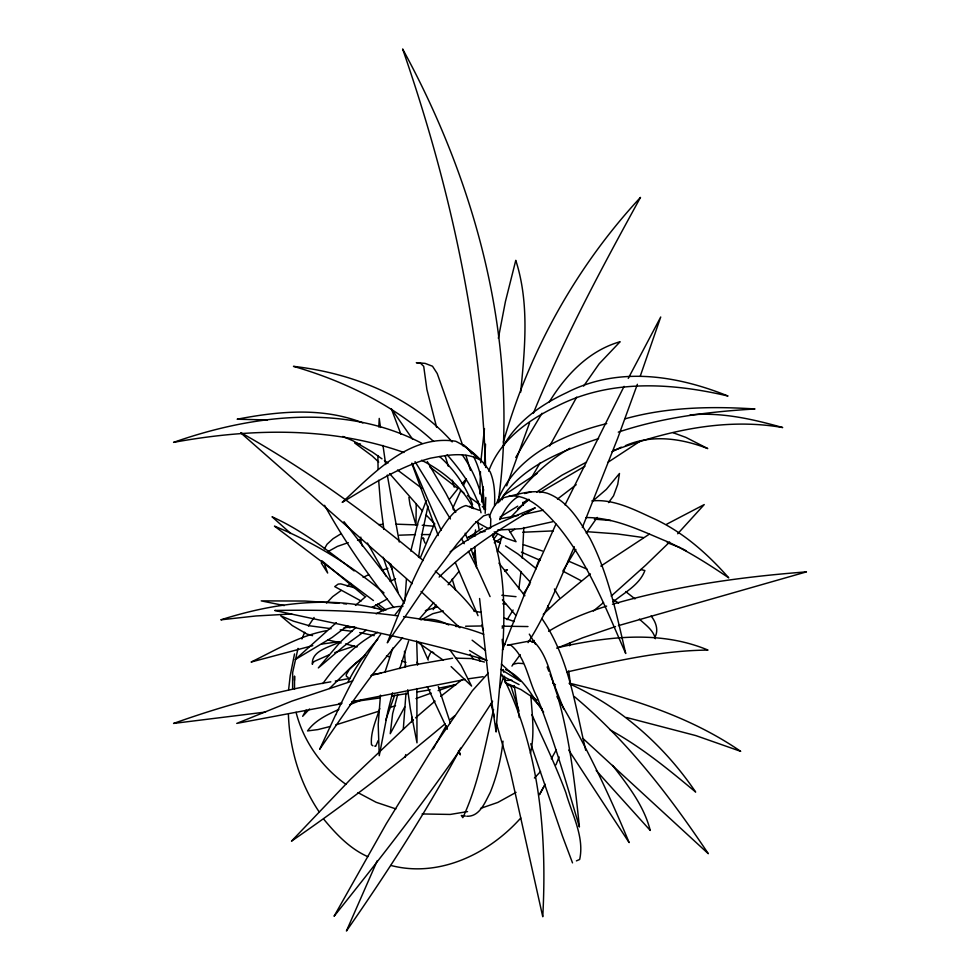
<?xml version="1.0" encoding="UTF-8"?>
<svg xmlns="http://www.w3.org/2000/svg" width="980" height="980" viewBox="0 0 980 980"><rect width="100%" height="100%" fill="white"/><g stroke="black" fill="none" stroke-linecap="round" stroke-linejoin="round"><path stroke-width="1.47" d="M294.527 689.099L294.539 676.077L294.502 680.328M288.414 714.641C289.602 748.879 299.831 783.277 319.076 811.759M292.616 688.756L292.64 672.55L298.018 648.393M417.431 665.004L416.684 640.981M288.61 689.822L290.203 675.698L294.527 653.942M480.457 471.588L479.784 493.908M416.855 688.56L416.99 742.865L410.277 708.405L407.692 689.798M494.533 505.484C495.047 494.263 494.643 482.65 490.282 472.14C481.915 459.265 469.457 448.068 455.712 441.257C409.101 434.018 373.282 473.904 342.204 502.373C370.452 485.541 398.395 466.811 430.502 458.175C446.819 455.222 465.414 451.253 480.58 460.245M404.912 601.034L406.43 579.033M403.307 729.059L405.99 692.909M416.231 503.622L415.973 524.986L410.007 504.663L408.893 497.277M485.774 497.46L485.174 513.287M480.727 462.719L484.475 428.579M378.807 426.998L379.236 418.411L380.485 427.439M484.439 464.961L485.541 444.161M475.043 536.097L475.521 529.911M482.528 496.762L483.14 486.791M522.266 558.257L523.81 527.485M490.551 528.147L490.784 518.935L488.812 514.231L483.557 515.884L473.965 524.214L456.986 544.047L433.417 575.052L387.308 642.819C401.714 606.093 415.949 568.951 437.031 535.411C445.079 524.619 451.988 509.563 465.916 505.545L479.171 510.249M481.719 501.968L483.642 489.584M569.625 645.771L569.907 642.917M503.022 741.149C501.123 758.777 496.848 776.185 490.172 792.624C485.1 802.081 479.771 816.928 466.75 816.23M521.029 571.524L518.849 588.968M520.686 392.159C524.913 348.415 529.519 302.93 515.774 260.337L505.411 301.62L498.355 338.272M411.674 721.844L412.274 717.311M418.546 557.436L421.706 535.717L427.917 506.146M360.824 537.138L360.444 539.931L362.49 546.215M498.122 502.814C520.294 346.479 477.481 186.004 402.633 49C449.318 183.701 480.751 324.711 485.627 467.521M380.461 695.163L378.219 724.404L379.248 755.702L387.86 711.321L392.563 692.811M410.779 551.066L418.227 521.654L426.276 500.535M493.553 709.532C484.99 745.878 478.742 783.78 462.83 817.688L461.31 815.483L465.39 816.046M405.046 757.332L405.745 754.576M503.353 442.164C529.053 351.612 576.387 266.389 640.491 197.409C601.806 267.797 563.623 338.823 533.341 413.315M408.599 641.128L399.754 668.605M384.92 672.378L392.821 648.001M497.375 551.985L501.883 536.538M530.401 753.302C534.97 734.302 532.14 714.457 530.817 695.224M397.733 694.44L392.625 713.746L390.248 733.714L404.74 706.923M502.201 499.837L503.463 495.77M506.697 485.86L529.568 422.833M394.756 695.065L385.716 720.031M489.424 516.766C491.899 509.184 496.113 501.589 503.377 497.705C517.722 494.496 532.863 488.898 547.502 493.332C567.873 500.903 579.462 520.846 590.058 538.547C608.629 574.464 616.469 614.485 625.73 653.501C606.106 609.205 588.515 562.79 557.106 525.17C544.684 511.487 529.604 494.091 509.147 496.064M637.38 384.283L617.596 438.526L582.353 527.51M640.381 375.781L660.728 317.005L628.254 378.39M379.762 708.491C376.136 720.19 370.318 732.268 371.481 744.727L372.89 745.792M404.691 667.392L405.634 664.844M420.261 558.024L434.507 523.688M654.53 637.943C659.001 630.802 656.073 622.043 651.075 616.028M539.502 558.796L535.582 568.743M502.434 650.095L524.471 594.333L555.954 524.055M555.966 764.817L559.115 756.928M378.17 740.562L375.659 746.331L374.752 746.111M301.914 638.985L304.694 632.259M452.809 508.106L460.845 490.539M473.659 557.387L475.41 553.296M574.341 546.779C559.899 579.155 547.207 612.623 528.061 642.623M488.702 471.16C499.837 440.363 528.061 419.979 556.591 406.43C609.854 378.917 671.386 382.764 728.018 396.03C676.396 375.23 618.368 366.177 566.844 392.588C541.132 404.569 516.301 421.743 502.654 447.346M427.868 658.462L430.343 653.06M377.288 860.636L346.43 931C387.553 872.004 426.545 811.416 460.674 748.083M335.626 714.849L319.664 749.308C345.952 711.149 371.812 672.452 402.572 637.674M499.825 687.874L503.157 678.16M497.191 501.993C514.365 456.178 562.385 434.593 606.718 423.605M565.019 504.921L624.076 386.353M572.516 862.878L562.361 835.891L530.744 743.747M463.332 485.517L466.443 479.245M347.949 682.141C355.752 666.498 366.055 652.215 377.766 639.266M433.197 609.658L435.88 604.734M499.702 519.682C504.333 510.776 509.698 501.27 518.8 496.321M433.221 748.941L435.279 745.192M435.965 743.955L446.206 725.641M544.317 785.825L539.417 794.682L545.211 784.27M551.287 758.814L556.334 749.749M306.152 710.047L302.661 716.307L309.533 709.005M576.718 397.108L549.658 446.01M515.737 457.476L541.989 413.291M502.127 628.143L503.5 625.73M492.609 701.215C444.504 776.221 389.673 846.696 334.082 916.263L386.267 823.776L433.344 747.385L472.372 690.716L488.199 673.162M324.343 548.923L327.051 544.231L333.09 538.669L340.807 533.88M540.041 462.977L531.221 478.166M563.071 570.666L575.897 549.4M507.113 619.703L513.091 610.026M583.639 386.071L599.111 363.862L620.132 341.714C588.894 350.595 565.852 374.924 549.351 401.874M586.248 533.083L597.249 517.403M523.418 593.941L530.009 583.749M308.467 626.024L314.09 617.474M499.408 501.846C520.601 466.566 561.491 451.155 598.584 438.575M520.245 654.628L511.928 666.094M496.64 531.417L492.597 537.003M608.556 502.593L613.529 495.868L617.731 484.414L619.483 473.475L606.314 489.412L593.794 500.143M493.504 539.478L497.032 534.749M322.837 683.575C337.573 663.043 354.882 643.958 377.704 632.37M472.74 554.374L475.288 551.14M448.08 584.815L458.946 571.45M449.673 499.041L458.211 488.273M395.234 614.472L402.854 604.93M516.681 495.17C531.43 476.525 549.229 460 569.968 448.24M510.531 517.44L527.669 499.714M433.785 602.48L419.342 618.944M520.772 817.994C488.959 853.752 439.163 878.117 390.873 865.45M540.568 771.554L534.418 778.022M462.144 483.704L466.088 479.134M677.682 533.769L704.24 504.577L666.645 524.226M326.524 603.019L332.685 596.636L341.163 590.475M543.263 614.338L558.024 600.409L590.377 573.913M669.634 542.05L645.612 565.264L611.177 596.11M439.113 577.098C467.411 549.204 501.38 528.134 535.264 507.812C505.521 519.62 475.79 532.459 450.114 551.887M329.525 688.499L350.032 668.225L365.565 654.824M336.361 622.631L295.188 659.589L332.11 637.466L347.704 625.632M413.315 719.822L350.534 779.308L291.489 841.146C344.58 804.641 395.773 765.392 445.067 723.889M415.508 717.887L435.059 701.08M355.446 605.407L365.773 596.551M355.936 627.359L339.913 642.513L318.341 667.907L344.127 646.016L366.018 630.312M603.545 602.553L593.39 611.03M440.694 696.388L461.923 679.777M450.482 719.32L454.953 715.572M517.465 508.877L529.029 499.629M557.473 499.065L576.179 484.733M327.7 551.777L337.414 546.399L348.243 542.638M347.226 586.089L350.852 583.443M364.046 656.906L355.74 663.154L349.235 669.634L346.161 674.865L346.491 676.433L348.145 677.45M536.685 492.095L561.883 475.251L586.444 462.156M612.953 602.026C624.236 592.582 639.536 585.085 644.877 570.532L640.7 569.527M600.826 566.097L649.483 534.063M504.137 495.01L537.346 473.291M468.832 537.212L482.552 528.061M531.907 642.059L534.272 640.467M503.475 536.673L494.275 542.773M420.959 619.96L432.78 613.688L443.352 611.005M607.808 462.413L639.609 441.539M510.176 532.25L514.598 529.347M504.872 571.413L507.395 569.784L504.639 570.323M517.746 506.158L500.033 517.097M548.616 631.304C566.685 620.267 586.505 612.427 606.657 606.106M522.842 502.985L528.869 499.286M539.87 492.585L584.987 466.186M376.112 613.86C384.319 609.548 393.495 606.032 402.915 606.461M373.294 606.779L387.186 599.037M516.068 792.355L497.816 802.436L480.519 808.414M390.175 581.422L395.504 578.678M612.047 451.707L621.259 447.149M363.127 577.416L368.59 574.733M468.024 537.224L475.863 534.272M338.86 709.41C327.32 714.677 315.144 720.288 307.549 730.921L317.924 729.586L330.468 726.413M576.399 860.881L579.67 859.472C584.644 836.957 571.867 814.123 565.889 792.698C555.979 766.115 543.753 740.476 531.895 714.726M349.578 704.742L360.505 700.382M328.863 654.958L314.776 661.206L312.853 662.517L312.375 664.342C311.285 650.659 329.55 647.18 339.092 642.243M556.812 648.209L582.843 637.735L615.514 626.575M334.768 652.607L354.368 646.077M431.151 693.093L415.998 698.581M438.121 690.63L454.843 684.824M613.492 450.579C667.356 430.735 725.225 417.48 782.677 427.55C752.628 419.109 721.562 411.98 690.153 414.932M379.37 711.039L335.76 724.918M425.369 610.638L437.276 606.951M390.126 707.438L395.528 705.661M612.451 604.244C675.588 586.028 741.015 576.84 806.442 571.879L618.404 625.644M382.359 570.042L387.884 568.363M618.282 432.143C662.382 417.382 708.773 411.735 755.004 408.966C711.566 406.198 667.441 406.982 625.252 418.766M625.424 445.655C651.97 434.103 681.517 438.379 707.732 448.571L685.816 437.362L673.223 432.78M352.653 680.892L291.697 701.19L236.756 723.412L341.579 703.714M370.967 675.563L410.081 665.628L452.589 658.217M524.655 493.54L530.915 491.887M543.239 510.188L522.193 514.77M552.72 521.715L521.47 528.649L497.62 530.082M326.328 630.704C299.28 635.726 275.527 650.218 251.101 662.039L312.755 645.624M500.033 518.837L517.991 515.492M456.055 684.653L439.003 688.144M567.077 671.962C613.505 661.549 660.14 650.5 708.013 650.083C659.785 629.932 606.841 636.608 557.363 647.731M465.377 679.397L351.845 701.741M513.14 664.183L518.016 663.227L523.369 663.583M357.553 540.348L361.804 539.539M468.244 678.822L483.14 676.69M330.824 681.823C277.279 690.961 224.714 705.159 173.57 723.436L265.543 712.056M335.319 681.027L350.313 678.332M372.449 674.571L381.085 673.162M416.672 692.064L430.245 689.81M467.546 811.587L450.237 814.441L422.123 813.951M392.147 695.935L407.974 693.423M479.563 532.263L485.198 531.405M379.309 698.017L352.531 701.839M321.538 644.093L338.958 641.716M338.896 703.469L341.922 703.101M344.066 627.715L354.54 626.686M424.413 619.642C432.915 618.16 441.331 621.149 448.791 624.983M522.757 532.238L553.406 530.878M504.896 680.524L511.866 680.169M502.814 603.839L505.594 603.717M378.758 524.594L383.021 524.41M399.411 535.19L415.434 534.627M455.835 626.49L458.579 626.416M455.553 658.131L471.699 658.585L484.39 662.039M586.101 517.562C615.305 517.403 642.439 531.503 668.936 542.32C689.932 552.304 709.508 564.872 728.74 577.845C707.695 553.982 683.562 532.483 654.493 518.91C634.807 510.041 614.129 498.698 591.846 500.903M465.598 626.232L480.506 625.987M421.425 534.566L430.061 534.566M291.734 613.958L255.939 615.967L220.831 619.826C272.991 603.19 330.664 595.044 384.087 610.442L380.265 609.67M396.141 524.165L417.811 524.937M502.054 626.183L527.975 626.551M586.812 531.674L617.082 533.904L643.297 537.542M594.333 519.143L610.797 520.515M501.821 595.277L516.007 596.673M267.307 419.942L237.16 419.22C278.651 411.196 322.616 406.994 362.87 422.919M422.209 525.243L434.067 526.248M338.921 603.239L304.964 601.046L261.231 600.875L284.249 605.579M343.466 603.68L346.491 603.974M340.207 629.834L352.335 631.341M397.807 615.869C357.063 610.136 315.842 609.854 274.768 610.466C345.769 625.951 417.443 639.573 487.134 660.324M403.552 616.591C430.588 620.524 458.101 624.346 483.704 634.293M331.105 628.695L309.349 625.755L293.522 621.185L280.77 615.869L292.297 625.571L306.997 634.085L312.571 635.653M474.026 611.189L481.266 612.378M360.493 444.026L354.65 442.96L372.265 456.031L378.709 462.107M359.721 632.615L374.238 635.628M327.884 639.977L341.15 642.941M345.56 643.933L357.137 646.923M569.245 683.134C629.099 697.638 689.479 716.049 740.684 751.342L695.812 735.588L626.465 717.483M523.442 544.672L542.455 551.005M667.208 542.651L680.402 547.722M401.727 660.986L405.977 662.37M386.438 655.975L389.17 656.882M430.918 651.725L433.699 652.643M395.859 808.904L376.136 802.289L357.945 792.624M505.619 669.597C523.565 677.303 532.544 697.16 543.63 712.142M504.284 618.049L514.365 621.553M507.346 684.8L514.341 687.213M354.025 587.633L340.795 583.884L338.174 584.092L334.731 586.616L361.081 600.985M345.842 626.33L349.983 627.849M403.944 452.503C330.138 426.19 249.716 428.493 173.558 442.372C252.558 414.601 345.327 403.025 422.086 443.438M505.362 682.668L521.029 689.602L536.966 700.161M568.314 561.026L587.032 569.135M342.804 436.443L353.351 440.963L372.327 452.025L381.98 458.836M521.434 552.169L540.029 560.278M496.627 541.254L499.212 542.405M495.329 540.519L500.498 542.932M519.094 684.591L500.854 675.134M563.169 571.291L581.324 580.822M372.363 606.816L374.63 607.955M421.572 460.245C442.887 470.976 462.511 487.036 473.426 508.62M569.331 683.734C620.744 707.278 664.036 745.327 695.665 792.061C668.63 769.508 641.226 746.956 610.221 730.002M502.666 643.297L504.945 644.485M681.541 548.322L686.11 550.736M552.843 683.366L555.489 684.775M367.806 856.667C349.836 848.692 336.226 834.237 323.878 819.366M475.741 521.654L488.996 528.918M494.177 531.846L505.766 538.179L516.043 541.707L508.89 529.825M453.103 509.465L455.627 510.923M505.533 545.885L517.881 553.945L536.293 568.743M241.068 432.78C305.772 469.346 366.508 512.589 423.238 560.56M469.469 650.5L486.252 660.508M500.854 669.365L520.343 681.259L501.405 664.109M613.75 599.883L618.625 603.116M384.393 460.539L388.019 463.087M625.669 591.553L634.979 598.89M467.448 495.598L480.077 504.884M383.658 610.736L375.646 604.856M472.103 640.185L485.517 650.524M457.893 488.555L429.816 466.872M460.294 490.319L463.895 492.989M422.062 488.444L397.537 470.033M417.407 641.949L443.34 660.214M377.949 603.937L385.985 610.038M482.307 506.574L485.651 509.122M373.441 600.544L274.461 526.138C314.163 542.43 351.195 565.301 384.013 592.912M345.989 784.38C321.746 767.144 303.347 741.186 296.07 712.289M469.543 506.28L471.674 507.934M354.123 570.911C328.251 550.785 302.134 530.315 272.048 516.791L290.742 533.475M424.022 538.792L422.821 537.836L425.038 543.043M364.303 596.048L321.93 560.78M574.305 696.572C627.445 740.856 670.026 796.471 708.307 853.702L583.112 738.602M433.564 441.416C393.85 405.218 344.801 381.208 293.473 366.349C352.665 373.135 411.943 396.704 452.172 441.907M639.401 619.103C645.428 624.836 653.464 630.14 655.302 638.715M240.909 433.001L412.286 583.7M435.267 571.107C449.391 583.578 463.466 596.306 474.81 611.434M451.131 666.596L471.576 686.073L461.09 665.273L450.237 650.414M421.008 591.418L459.877 627.776M469.346 450.31L477.799 457.942L463.466 444.957L469.346 450.31L471.625 453.777M497.424 550.123L519.376 570.311L530.523 582.39M439.616 456.57C454.255 469.591 465.916 486.227 472.568 504.688M434.802 524.03L426.202 515.051M422.441 511.009L389.611 473.622M530.841 696.413L542.259 708.908M596.207 770.525L650.242 830.44C643.995 805.707 627.825 785.25 612.598 765.392M498.93 563.133L524.888 595.754M447.149 454.732C461.801 471.699 475.839 490.564 481.033 512.773M343.968 521.666L391.559 582.635L404.373 603.251M515.701 615.207L502.397 599.821M393.764 607.551C368.211 575.248 344.531 541.389 324.588 505.313M473.352 659.111L470.118 654.187M541.83 618.466C568.817 657.372 575.089 705.318 585.734 750.325M412.666 439.297L391.375 408.832L400.943 434.312M462.18 454.745C473.475 470.608 480.874 489.13 484.047 508.326M568.719 750.092L629.123 842.592C608.335 792.416 584.962 743.195 556.922 696.633M415.055 461.641L450.445 518.959M529.298 634.134L535.595 644.411M427.255 461.494L445.986 493.467L455.712 512.405M554.398 588.98L559.519 597.629M547.673 606.044L549.143 608.531M461.433 538.535L464.238 543.68M367.451 543.006L386.034 576.118M388.546 562.275L392.233 569.221M501.772 674.387C539.723 748.708 547.159 834.519 542.761 916.729L510.409 771.64L496.431 723.497M468.428 551.385L477.762 569.38L490.074 596.6M321.22 562.851L327.663 573.03L324.662 564.602M458.371 751.048L460.33 754.882L459.032 750.754M420.922 643.836L428.199 660.055M447.309 729.206L427.354 686.686M465.132 533.206L467.975 540.176M473.904 457.256C482.025 473.389 483.998 491.752 484.047 509.588M441.135 530.266L412.115 463.344M455.308 562.52L478.007 615.697M547.122 666.988L548.849 671.239M550.013 674.069L563.684 708.969M417.015 662.125L418.019 664.599M479.159 658.719L480.188 661.292M492.499 534.161C513.349 597.714 499.825 666.78 496.101 731.986L488.616 679.887L479.575 598.51M411.796 463.332L438.195 535.546M391.4 581.618L383.18 557.24M481.548 625.142L483.483 630.495M470.939 548.543L476.648 565.46M438.317 686.514L450.359 723.056M519.069 711.137L510.702 685.559M462.83 445.753L437.215 373.502L432.511 366.226L425.051 363.372L416.316 362.686L420.469 363.176L423.715 366.349L426.913 389.55L436.615 427.28M465.892 455.284L470.449 470.314M445.067 455.577L448.387 466.407M452.172 579.082L455.602 590.242M494.373 716.711L490.821 703.469M454.255 487.183L452.307 480.237M398.064 592.373L390.542 563.574M568.67 670.92L570.458 683.856M478.118 501.001L478.706 503.794M399.276 542.026L387.296 475.043M503.23 669.487L503.732 672.207M477.787 521.862L479.049 529.225M383.866 529.347L380.571 504.161L378.66 480.298M514.243 685.559L519.241 717.532M504.382 676.212L505.386 682.84M385.716 464.581L382.984 445.447M502.201 639.364L502.985 648.76M476.525 567.702L474.724 546.62M405.475 666.167L404.471 651.235M522.965 502.299L523.149 505.313M377.9 455.577L378.06 469.053M335.748 714.849A120.271 22.614 -64.3 0 1 380.669 634.354M529.874 640.981L507.383 645.232L510.249 644.705C526.162 657.078 528.073 680.598 537.297 697.613C553.994 739.814 566.514 783.498 579.401 826.973C574.746 782.371 569.723 737.548 557.118 694.355C550.76 676.825 547.906 656.196 534.553 642.28L529.874 640.981"/></g></svg>
